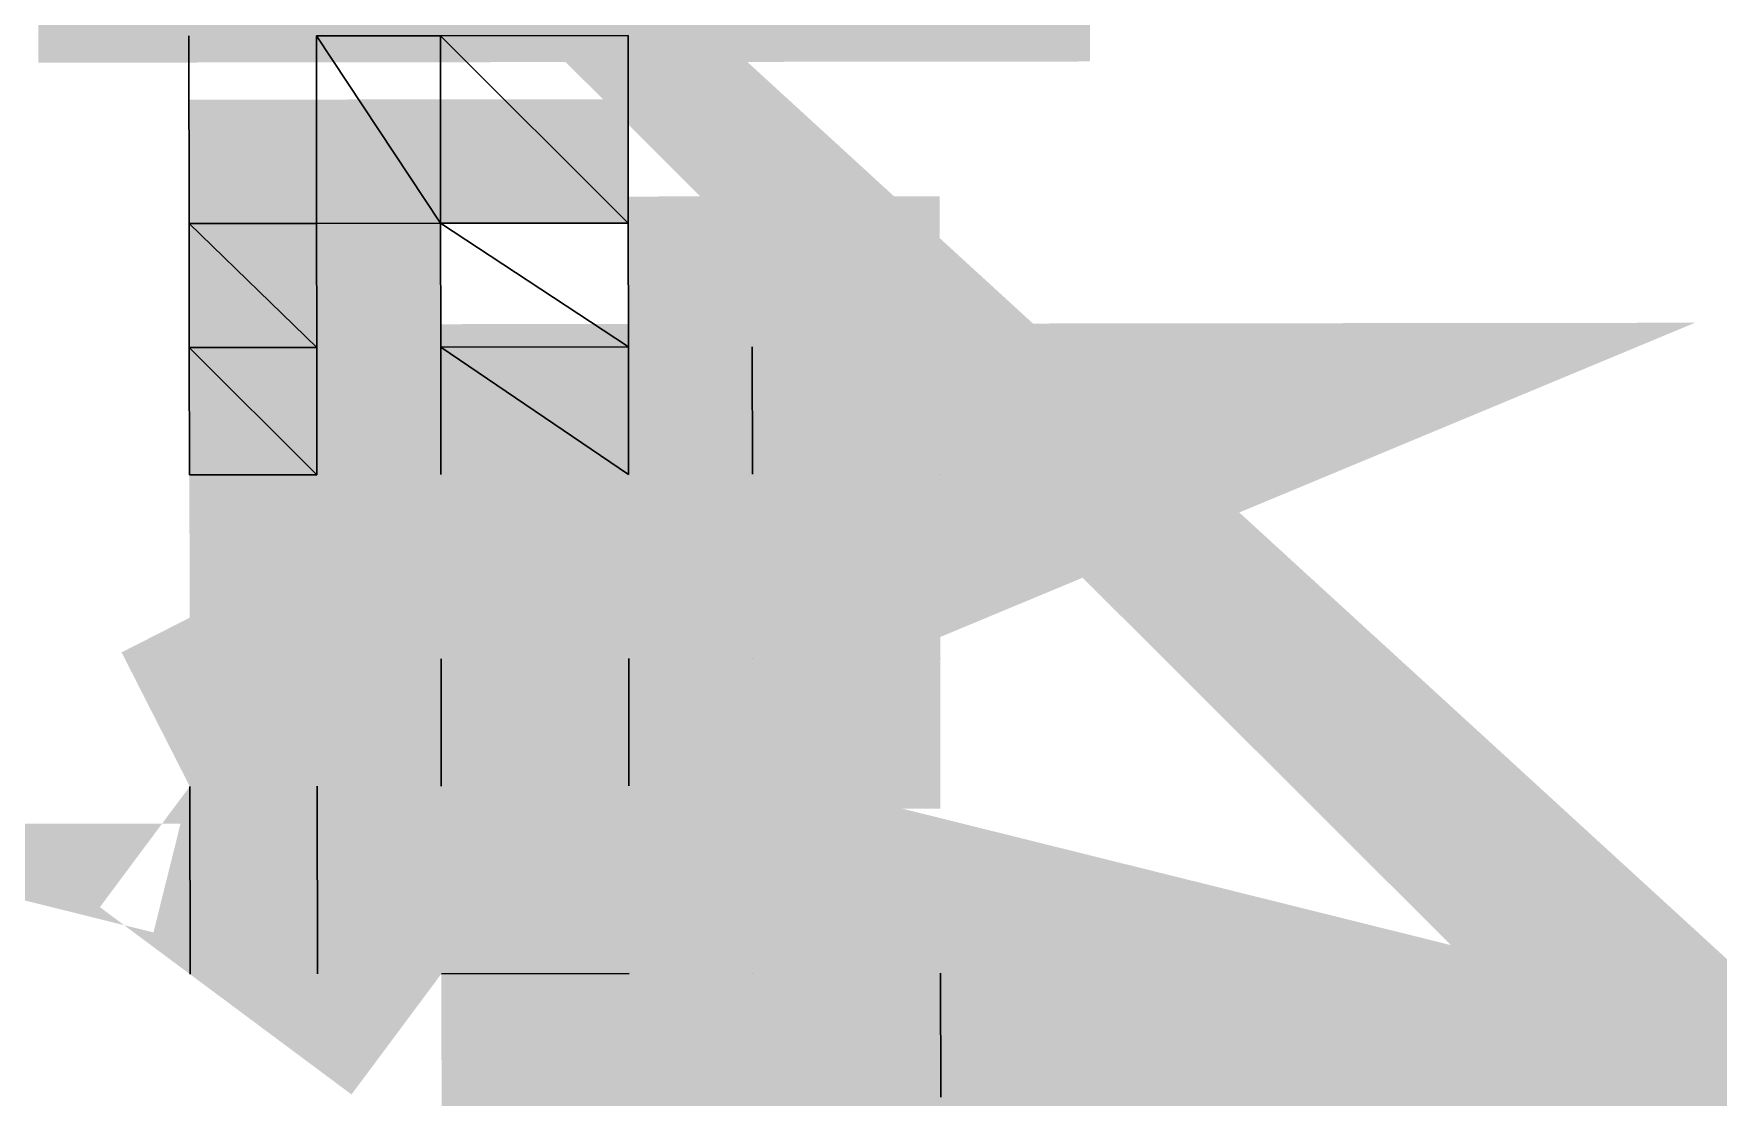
# Model space of a CAD drawing. Header units: feet. Extents: x -99009 to 3252343, y -11094690 to 9035152.
# Drawn here: x 2489876.99 to 2489914.1, y -1976382.15 to -1976358.72 of the extents above; entities that cross this region are included whole.
import ezdxf

# ---------------------------------------------------------------- set-up
doc = ezdxf.new("R2010")
doc.units = ezdxf.units.FT
doc.layers.add('1', color=1, linetype='Continuous')

# ---------------------------------------------------------------- blocks, each defined once
blk = doc.blocks.new('GRINDING MASTER')
at = {"linetype": 'ByBlock', "lineweight": -2, "transparency": 33554684}
for points in [[(1541866.666, -40122.23), (1541866.666, -40116.77), (1541869.474, -40116.77), (1541869.474, -40122.23), (1541866.666, -40122.23)], [(1541869.474, -40119.5), (1541869.474, -40116.77), (1541869.474, -40116.77), (1541873.608, -40116.77), (1541873.608, -40119.5), (1541869.474, -40116.77), (1541869.474, -40116.77), (1541873.608, -40119.5), (1541869.474, -40119.5)], [(1541869.474, -40119.5), (1541869.474, -40116.77), (1541873.608, -40116.77), (1541873.608, -40119.5), (1541869.474, -40119.5)], [(1541869.474, -40119.5), (1541869.474, -40116.77), (1541869.474, -40116.77), (1541873.608, -40116.77), (1541873.608, -40119.5), (1541869.474, -40116.77), (1541869.474, -40116.77), (1541873.608, -40119.5), (1541869.474, -40119.5)], [(1541869.474, -40119.5), (1541869.474, -40116.77), (1541869.474, -40116.77), (1541873.608, -40116.77), (1541873.608, -40119.5), (1541869.474, -40116.77), (1541869.474, -40116.77), (1541873.608, -40119.5), (1541869.474, -40119.5)], [(1541869.474, -40119.5), (1541869.474, -40116.77), (1541869.474, -40116.77), (1541873.608, -40116.77), (1541873.608, -40119.5), (1541869.474, -40116.77), (1541869.474, -40116.77), (1541873.608, -40119.5), (1541869.474, -40119.5)], [(1541869.474, -40119.5), (1541869.474, -40116.77), (1541869.474, -40116.77), (1541873.608, -40116.77), (1541873.608, -40119.5), (1541869.474, -40116.77), (1541869.474, -40116.77), (1541873.608, -40119.5), (1541869.474, -40119.5)], [(1541869.474, -40119.5), (1541869.474, -40116.77), (1541869.474, -40116.77), (1541873.608, -40116.77), (1541873.608, -40119.5), (1541869.474, -40116.77), (1541869.474, -40116.77), (1541873.608, -40119.5), (1541869.474, -40119.5)], [(1541869.474, -40119.5), (1541869.474, -40116.77), (1541869.474, -40116.77), (1541873.608, -40116.77), (1541873.608, -40119.5), (1541869.474, -40116.77), (1541869.474, -40116.77), (1541873.608, -40119.5), (1541869.474, -40119.5)], [(1541873.608, -40119.5), (1541873.608, -40116.77), (1541873.608, -40116.77), (1541876.338, -40116.77), (1541876.338, -40119.5), (1541873.608, -40116.77), (1541873.608, -40116.77), (1541876.338, -40119.5), (1541873.608, -40119.5)], [(1541873.608, -40119.5), (1541873.608, -40116.77), (1541876.338, -40116.77), (1541876.338, -40119.5), (1541873.608, -40119.5)], [(1541866.666, -40122.23), (1541866.666, -40119.5), (1541869.474, -40119.5), (1541869.474, -40122.23), (1541866.666, -40122.23)], [(1541866.666, -40122.23), (1541866.666, -40119.5), (1541866.666, -40119.5), (1541869.474, -40119.5), (1541869.474, -40122.23), (1541866.666, -40119.5), (1541866.666, -40119.5), (1541869.474, -40122.23), (1541866.666, -40122.23)], [(1541866.666, -40122.23), (1541866.666, -40119.5), (1541866.666, -40119.5), (1541869.474, -40119.5), (1541869.474, -40122.23), (1541866.666, -40119.5), (1541866.666, -40119.5), (1541869.474, -40122.23), (1541866.666, -40122.23)], [(1541866.666, -40122.23), (1541866.666, -40119.5), (1541866.666, -40119.5), (1541869.474, -40119.5), (1541869.474, -40122.23), (1541866.666, -40119.5), (1541866.666, -40119.5), (1541869.474, -40122.23), (1541866.666, -40122.23)], [(1541866.666, -40126.364), (1541866.666, -40122.23), (1541869.474, -40126.364), (1541866.666, -40126.364)], [(1541866.666, -40126.364), (1541866.666, -40122.23), (1541869.474, -40126.364), (1541866.666, -40126.364)], [(1541866.666, -40126.364), (1541866.666, -40122.23), (1541869.474, -40122.23), (1541869.474, -40126.364), (1541866.666, -40126.364)], [(1541873.608, -40133.228), (1541873.608, -40129.094), (1541876.338, -40129.094), (1541876.338, -40133.228), (1541873.608, -40133.228)], [(1541866.666, -40136.036), (1541866.666, -40133.228), (1541869.474, -40133.228), (1541869.474, -40136.036), (1541866.666, -40136.036)], [(1541866.666, -40136.036), (1541866.666, -40133.228), (1541869.474, -40133.228), (1541869.474, -40136.036), (1541866.666, -40136.036)]]:
    blk.add_hatch(color=256, dxfattribs=at).paths.add_polyline_path(points)
at = {"linetype": 'ByBlock', "lineweight": -2, "transparency": 33554684, "const_width": 6.63}
for points in [[(1541991.856, -40224.098), (1541942.326, -40178.624), (1541987.8, -40224.098)], [(1541879.068, -40102.964), (1541879.068, -40112.636), (1541872.204, -40112.636), (1541872.204, -40105.772), (1541872.204, -40112.636), (1541866.666, -40112.636), (1541866.666, -40102.964), (1541866.666, -40112.636), (1541883.202, -40112.636), (1541883.202, -40102.964)], [(1541872.204, -40122.23), (1541866.666, -40122.23)], [(1541883.202, -40122.23), (1541876.338, -40122.23)], [(1541866.666, -40125.038), (1541883.202, -40125.038), (1541866.666, -40131.902)], [(1541866.666, -40131.902), (1541872.204, -40129.094), (1541876.338, -40136.036)], [(1541866.666, -40131.902), (1541883.202, -40136.036), (1541876.338, -40136.036), (1541876.338, -40129.094), (1541883.202, -40129.094)], [(1541869.474, -40131.902), (1541876.338, -40129.094)], [(1541876.338, -40129.094), (1541883.202, -40129.094)], [(1541866.666, -40131.902), (1541872.204, -40136.036)], [(1541883.202, -40136.036), (1541872.204, -40136.036)]]:
    blk.add_lwpolyline(points, dxfattribs=at)
at = {"linetype": 'ByBlock', "lineweight": -2, "transparency": 33554684}
for points in [[(1541866.666, -40115.366), (1541866.666, -40119.5)], [(1541866.666, -40119.5), (1541866.666, -40115.366)], [(1541869.474, -40115.366), (1541869.474, -40119.5)], [(1541869.474, -40119.5), (1541869.474, -40115.366)], [(1541869.474, -40115.366), (1541869.474, -40119.5)], [(1541869.474, -40119.5), (1541869.474, -40115.366)], [(1541869.474, -40119.5), (1541869.474, -40115.366)], [(1541869.474, -40115.366), (1541869.474, -40119.5)], [(1541869.474, -40115.366), (1541869.474, -40119.5)], [(1541869.474, -40119.5), (1541869.474, -40115.366)], [(1541869.474, -40115.366), (1541869.474, -40115.366)], [(1541869.474, -40115.366), (1541869.474, -40115.366)], [(1541869.474, -40115.366), (1541869.474, -40115.366)], [(1541869.474, -40115.366), (1541869.474, -40115.366)], [(1541869.474, -40115.366), (1541872.204, -40115.366)], [(1541872.204, -40115.366), (1541869.474, -40115.366)], [(1541872.204, -40115.366), (1541869.474, -40115.366)], [(1541869.474, -40115.366), (1541872.204, -40115.366)], [(1541869.474, -40115.366), (1541872.204, -40115.366)], [(1541872.204, -40115.366), (1541869.474, -40115.366)], [(1541872.204, -40115.366), (1541869.474, -40115.366)], [(1541869.474, -40115.366), (1541872.204, -40115.366)], [(1541869.474, -40115.366), (1541872.204, -40115.366)], [(1541872.204, -40115.366), (1541869.474, -40115.366)], [(1541872.204, -40115.366), (1541869.474, -40115.366)], [(1541869.474, -40115.366), (1541872.204, -40115.366)], [(1541869.474, -40115.366), (1541869.474, -40115.366)], [(1541869.474, -40115.366), (1541869.474, -40115.366)], [(1541869.474, -40115.366), (1541869.474, -40115.366)], [(1541869.474, -40115.366), (1541869.474, -40115.366)], [(1541869.474, -40115.366), (1541872.204, -40115.366)], [(1541872.204, -40115.366), (1541869.474, -40115.366)], [(1541872.204, -40115.366), (1541869.474, -40115.366)], [(1541869.474, -40115.366), (1541872.204, -40115.366)], [(1541872.204, -40119.5), (1541869.474, -40115.366)], [(1541869.474, -40115.366), (1541872.204, -40119.5)], [(1541869.474, -40115.366), (1541869.474, -40119.5)], [(1541869.474, -40119.5), (1541869.474, -40115.366)], [(1541872.204, -40119.5), (1541869.474, -40115.366)], [(1541869.474, -40115.366), (1541872.204, -40119.5)], [(1541869.474, -40115.366), (1541872.204, -40115.366)], [(1541872.204, -40115.366), (1541869.474, -40115.366)], [(1541869.474, -40115.366), (1541869.474, -40119.5)], [(1541869.474, -40119.5), (1541869.474, -40115.366)], [(1541872.204, -40119.5), (1541869.474, -40115.366)], [(1541869.474, -40115.366), (1541872.204, -40119.5)], [(1541869.474, -40115.366), (1541869.474, -40119.5)], [(1541869.474, -40119.5), (1541869.474, -40115.366)], [(1541872.204, -40119.5), (1541869.474, -40115.366)], [(1541869.474, -40115.366), (1541872.204, -40119.5)], [(1541869.474, -40115.366), (1541872.204, -40115.366)], [(1541872.204, -40115.366), (1541869.474, -40115.366)], [(1541872.204, -40119.5), (1541869.474, -40115.366)], [(1541869.474, -40115.366), (1541872.204, -40119.5)], [(1541869.474, -40115.366), (1541869.474, -40119.5)], [(1541869.474, -40119.5), (1541869.474, -40115.366)], [(1541872.204, -40119.5), (1541869.474, -40115.366)], [(1541869.474, -40115.366), (1541872.204, -40119.5)], [(1541869.474, -40115.366), (1541872.204, -40115.366)], [(1541872.204, -40115.366), (1541869.474, -40115.366)], [(1541872.204, -40119.5), (1541869.474, -40115.366)], [(1541869.474, -40115.366), (1541872.204, -40119.5)], [(1541869.474, -40115.366), (1541869.474, -40119.5)], [(1541869.474, -40119.5), (1541869.474, -40115.366)], [(1541872.204, -40119.5), (1541869.474, -40115.366)], [(1541869.474, -40115.366), (1541872.204, -40119.5)], [(1541869.474, -40115.366), (1541872.204, -40115.366)], [(1541872.204, -40115.366), (1541869.474, -40115.366)], [(1541872.204, -40119.5), (1541869.474, -40115.366)], [(1541869.474, -40115.366), (1541872.204, -40119.5)], [(1541869.474, -40115.366), (1541869.474, -40119.5)], [(1541869.474, -40119.5), (1541869.474, -40115.366)], [(1541872.204, -40119.5), (1541869.474, -40115.366)], [(1541869.474, -40115.366), (1541872.204, -40119.5)], [(1541869.474, -40115.366), (1541872.204, -40115.366)], [(1541872.204, -40115.366), (1541869.474, -40115.366)], [(1541872.204, -40119.5), (1541869.474, -40115.366)], [(1541869.474, -40115.366), (1541872.204, -40119.5)], [(1541869.474, -40115.366), (1541869.474, -40119.5)], [(1541869.474, -40119.5), (1541869.474, -40115.366)], [(1541872.204, -40119.5), (1541869.474, -40115.366)], [(1541869.474, -40115.366), (1541872.204, -40119.5)], [(1541869.474, -40115.366), (1541872.204, -40115.366)], [(1541872.204, -40115.366), (1541869.474, -40115.366)], [(1541872.204, -40119.5), (1541869.474, -40115.366)], [(1541869.474, -40115.366), (1541872.204, -40119.5)], [(1541869.474, -40115.366), (1541869.474, -40119.5)], [(1541869.474, -40119.5), (1541869.474, -40115.366)], [(1541872.204, -40119.5), (1541869.474, -40115.366)], [(1541869.474, -40115.366), (1541872.204, -40119.5)], [(1541869.474, -40115.366), (1541872.204, -40115.366)], [(1541872.204, -40115.366), (1541869.474, -40115.366)], [(1541869.474, -40115.366), (1541869.474, -40119.5)], [(1541869.474, -40119.5), (1541869.474, -40115.366)], [(1541869.474, -40119.5), (1541869.474, -40115.366)], [(1541869.474, -40115.366), (1541869.474, -40119.5)], [(1541869.474, -40115.366), (1541869.474, -40119.5)], [(1541869.474, -40119.5), (1541869.474, -40115.366)], [(1541869.474, -40119.5), (1541869.474, -40115.366)], [(1541869.474, -40115.366), (1541869.474, -40119.5)], [(1541872.204, -40115.366), (1541872.204, -40115.366)], [(1541872.204, -40115.366), (1541872.204, -40115.366)], [(1541872.204, -40115.366), (1541872.204, -40115.366)], [(1541872.204, -40115.366), (1541872.204, -40115.366)], [(1541872.204, -40115.366), (1541872.204, -40115.366)], [(1541872.204, -40115.366), (1541872.204, -40115.366)], [(1541872.204, -40115.366), (1541872.204, -40115.366)], [(1541872.204, -40115.366), (1541872.204, -40115.366)], [(1541872.204, -40115.366), (1541872.204, -40115.366)], [(1541872.204, -40115.366), (1541872.204, -40115.366)], [(1541872.204, -40115.366), (1541872.204, -40115.366)], [(1541872.204, -40115.366), (1541872.204, -40115.366)], [(1541872.204, -40115.366), (1541872.204, -40115.366)], [(1541872.204, -40115.366), (1541872.204, -40115.366)], [(1541872.204, -40115.366), (1541872.204, -40115.366)], [(1541872.204, -40115.366), (1541872.204, -40115.366)], [(1541872.204, -40115.366), (1541872.204, -40115.366)], [(1541872.204, -40115.366), (1541872.204, -40115.366)], [(1541872.204, -40115.366), (1541872.204, -40115.366)], [(1541872.204, -40115.366), (1541872.204, -40115.366)], [(1541872.204, -40115.366), (1541872.204, -40115.366)], [(1541872.204, -40115.366), (1541872.204, -40115.366)], [(1541872.204, -40115.366), (1541872.204, -40115.366)], [(1541872.204, -40115.366), (1541872.204, -40115.366)], [(1541872.204, -40115.366), (1541872.204, -40115.366)], [(1541872.204, -40115.366), (1541872.204, -40115.366)], [(1541872.204, -40115.366), (1541872.204, -40115.366)], [(1541872.204, -40115.366), (1541872.204, -40115.366)], [(1541872.204, -40115.366), (1541872.204, -40115.366)], [(1541872.204, -40115.366), (1541872.204, -40115.366)], [(1541872.204, -40115.366), (1541872.204, -40115.366)], [(1541872.204, -40115.366), (1541872.204, -40115.366)], [(1541872.204, -40115.366), (1541872.204, -40115.366)], [(1541872.204, -40115.366), (1541872.204, -40115.366)], [(1541872.204, -40115.366), (1541872.204, -40115.366)], [(1541872.204, -40115.366), (1541872.204, -40115.366)], [(1541872.204, -40115.366), (1541872.204, -40115.366)], [(1541872.204, -40115.366), (1541872.204, -40115.366)], [(1541872.204, -40115.366), (1541872.204, -40115.366)], [(1541872.204, -40115.366), (1541872.204, -40115.366)], [(1541872.204, -40115.366), (1541872.204, -40115.366)], [(1541872.204, -40115.366), (1541872.204, -40115.366)], [(1541872.204, -40115.366), (1541872.204, -40115.366)], [(1541872.204, -40115.366), (1541872.204, -40115.366)], [(1541872.204, -40115.366), (1541872.204, -40115.366)], [(1541872.204, -40115.366), (1541872.204, -40115.366)], [(1541872.204, -40115.366), (1541872.204, -40115.366)], [(1541872.204, -40115.366), (1541872.204, -40115.366)], [(1541872.204, -40115.366), (1541872.204, -40115.366)], [(1541872.204, -40115.366), (1541872.204, -40115.366)], [(1541872.204, -40115.366), (1541872.204, -40115.366)], [(1541872.204, -40115.366), (1541872.204, -40115.366)], [(1541872.204, -40115.366), (1541872.204, -40115.366)], [(1541872.204, -40115.366), (1541872.204, -40115.366)], [(1541872.204, -40115.366), (1541872.204, -40115.366)], [(1541872.204, -40115.366), (1541872.204, -40115.366)], [(1541872.204, -40115.366), (1541872.204, -40115.366)], [(1541872.204, -40115.366), (1541872.204, -40115.366)], [(1541872.204, -40115.366), (1541872.204, -40115.366)], [(1541872.204, -40115.366), (1541872.204, -40115.366)], [(1541872.204, -40115.366), (1541872.204, -40115.366)], [(1541872.204, -40115.366), (1541872.204, -40115.366)], [(1541872.204, -40115.366), (1541872.204, -40115.366)], [(1541872.204, -40115.366), (1541872.204, -40115.366)], [(1541872.204, -40115.366), (1541872.204, -40115.366)], [(1541872.204, -40115.366), (1541872.204, -40115.366)], [(1541872.204, -40115.366), (1541872.204, -40115.366)], [(1541872.204, -40115.366), (1541872.204, -40115.366)], [(1541872.204, -40115.366), (1541876.338, -40115.366)], [(1541876.338, -40115.366), (1541872.204, -40115.366)], [(1541876.338, -40115.366), (1541872.204, -40115.366)], [(1541872.204, -40115.366), (1541876.338, -40115.366)], [(1541872.204, -40115.366), (1541876.338, -40115.366)], [(1541876.338, -40115.366), (1541872.204, -40115.366)], [(1541876.338, -40115.366), (1541872.204, -40115.366)], [(1541872.204, -40115.366), (1541876.338, -40115.366)], [(1541872.204, -40115.366), (1541876.338, -40115.366)], [(1541876.338, -40115.366), (1541872.204, -40115.366)], [(1541876.338, -40115.366), (1541872.204, -40115.366)], [(1541872.204, -40115.366), (1541876.338, -40115.366)], [(1541876.338, -40119.5), (1541872.204, -40115.366)], [(1541872.204, -40115.366), (1541876.338, -40119.5)], [(1541872.204, -40115.366), (1541872.204, -40119.5)], [(1541872.204, -40119.5), (1541872.204, -40115.366)], [(1541876.338, -40119.5), (1541872.204, -40115.366)], [(1541872.204, -40115.366), (1541876.338, -40119.5)], [(1541872.204, -40115.366), (1541876.338, -40115.366)], [(1541876.338, -40115.366), (1541872.204, -40115.366)], [(1541872.204, -40115.366), (1541872.204, -40119.5)], [(1541872.204, -40119.5), (1541872.204, -40115.366)], [(1541872.204, -40115.366), (1541872.204, -40119.5)], [(1541872.204, -40119.5), (1541872.204, -40115.366)], [(1541872.204, -40119.5), (1541872.204, -40115.366)], [(1541872.204, -40115.366), (1541872.204, -40119.5)], [(1541872.204, -40115.366), (1541872.204, -40119.5)], [(1541872.204, -40119.5), (1541872.204, -40115.366)], [(1541872.204, -40119.5), (1541872.204, -40115.366)], [(1541872.204, -40115.366), (1541872.204, -40119.5)], [(1541872.204, -40115.366), (1541872.204, -40119.5)], [(1541872.204, -40119.5), (1541872.204, -40115.366)], [(1541872.204, -40119.5), (1541872.204, -40115.366)], [(1541872.204, -40115.366), (1541872.204, -40119.5)], [(1541872.204, -40115.366), (1541872.204, -40119.5)], [(1541872.204, -40119.5), (1541872.204, -40115.366)], [(1541872.204, -40119.5), (1541872.204, -40115.366)], [(1541872.204, -40115.366), (1541872.204, -40119.5)], [(1541872.204, -40115.366), (1541872.204, -40119.5)], [(1541872.204, -40119.5), (1541872.204, -40115.366)], [(1541872.204, -40119.5), (1541872.204, -40115.366)], [(1541872.204, -40115.366), (1541872.204, -40119.5)], [(1541872.204, -40115.366), (1541872.204, -40119.5)], [(1541872.204, -40119.5), (1541872.204, -40115.366)], [(1541872.204, -40119.5), (1541872.204, -40115.366)], [(1541872.204, -40115.366), (1541872.204, -40119.5)], [(1541872.204, -40115.366), (1541872.204, -40119.5)], [(1541872.204, -40119.5), (1541872.204, -40115.366)], [(1541872.204, -40119.5), (1541872.204, -40115.366)], [(1541872.204, -40115.366), (1541872.204, -40119.5)], [(1541872.204, -40115.366), (1541872.204, -40119.5)], [(1541872.204, -40119.5), (1541872.204, -40115.366)], [(1541872.204, -40119.5), (1541872.204, -40115.366)], [(1541872.204, -40115.366), (1541872.204, -40119.5)], [(1541872.204, -40115.366), (1541872.204, -40119.5)], [(1541872.204, -40119.5), (1541872.204, -40115.366)], [(1541872.204, -40115.366), (1541872.204, -40119.5)], [(1541872.204, -40119.5), (1541872.204, -40115.366)], [(1541872.204, -40115.366), (1541872.204, -40119.5)], [(1541872.204, -40119.5), (1541872.204, -40115.366)], [(1541872.204, -40115.366), (1541872.204, -40119.5)], [(1541872.204, -40119.5), (1541872.204, -40115.366)], [(1541872.204, -40115.366), (1541872.204, -40119.5)], [(1541872.204, -40119.5), (1541872.204, -40115.366)], [(1541872.204, -40115.366), (1541872.204, -40119.5)], [(1541872.204, -40119.5), (1541872.204, -40115.366)], [(1541876.338, -40115.366), (1541876.338, -40115.366)], [(1541876.338, -40115.366), (1541876.338, -40115.366)], [(1541876.338, -40115.366), (1541876.338, -40115.366)], [(1541876.338, -40115.366), (1541876.338, -40115.366)], [(1541876.338, -40115.366), (1541876.338, -40119.5)], [(1541876.338, -40119.5), (1541876.338, -40115.366)], [(1541876.338, -40119.5), (1541876.338, -40115.366)], [(1541876.338, -40115.366), (1541876.338, -40119.5)], [(1541876.338, -40115.366), (1541876.338, -40119.5)], [(1541876.338, -40119.5), (1541876.338, -40115.366)], [(1541876.338, -40119.5), (1541876.338, -40115.366)], [(1541876.338, -40115.366), (1541876.338, -40119.5)], [(1541866.666, -40119.5), (1541866.666, -40122.23)], [(1541866.666, -40122.23), (1541866.666, -40119.5)], [(1541869.474, -40122.23), (1541866.666, -40119.5)], [(1541866.666, -40119.5), (1541869.474, -40122.23)], [(1541866.666, -40119.5), (1541866.666, -40122.23)], [(1541866.666, -40122.23), (1541866.666, -40119.5)], [(1541869.474, -40122.23), (1541866.666, -40119.5)], [(1541866.666, -40119.5), (1541869.474, -40122.23)], [(1541866.666, -40119.5), (1541869.474, -40119.5)], [(1541869.474, -40119.5), (1541866.666, -40119.5)], [(1541866.666, -40119.5), (1541869.474, -40119.5)], [(1541869.474, -40119.5), (1541866.666, -40119.5)], [(1541869.474, -40119.5), (1541866.666, -40119.5)], [(1541866.666, -40119.5), (1541869.474, -40119.5)], [(1541866.666, -40119.5), (1541869.474, -40119.5)], [(1541869.474, -40119.5), (1541866.666, -40119.5)], [(1541869.474, -40119.5), (1541866.666, -40119.5)], [(1541866.666, -40119.5), (1541869.474, -40119.5)], [(1541866.666, -40119.5), (1541866.666, -40122.23)], [(1541866.666, -40122.23), (1541866.666, -40119.5)], [(1541869.474, -40122.23), (1541866.666, -40119.5)], [(1541866.666, -40119.5), (1541869.474, -40122.23)], [(1541866.666, -40119.5), (1541866.666, -40122.23)], [(1541866.666, -40122.23), (1541866.666, -40119.5)], [(1541869.474, -40122.23), (1541866.666, -40119.5)], [(1541866.666, -40119.5), (1541869.474, -40122.23)], [(1541866.666, -40119.5), (1541869.474, -40119.5)], [(1541869.474, -40119.5), (1541866.666, -40119.5)], [(1541869.474, -40122.23), (1541866.666, -40119.5)], [(1541866.666, -40119.5), (1541869.474, -40122.23)], [(1541866.666, -40119.5), (1541866.666, -40122.23)], [(1541866.666, -40122.23), (1541866.666, -40119.5)], [(1541869.474, -40122.23), (1541866.666, -40119.5)], [(1541866.666, -40119.5), (1541869.474, -40122.23)], [(1541866.666, -40119.5), (1541869.474, -40119.5)], [(1541869.474, -40119.5), (1541866.666, -40119.5)], [(1541869.474, -40119.5), (1541869.474, -40122.23)], [(1541869.474, -40122.23), (1541869.474, -40119.5)], [(1541869.474, -40119.5), (1541869.474, -40122.23)], [(1541869.474, -40122.23), (1541869.474, -40119.5)], [(1541869.474, -40119.5), (1541869.474, -40119.5)], [(1541869.474, -40119.5), (1541869.474, -40119.5)], [(1541869.474, -40119.5), (1541869.474, -40119.5)], [(1541869.474, -40119.5), (1541869.474, -40119.5)], [(1541869.474, -40119.5), (1541869.474, -40122.23)], [(1541869.474, -40122.23), (1541869.474, -40119.5)], [(1541869.474, -40119.5), (1541869.474, -40119.5)], [(1541869.474, -40119.5), (1541869.474, -40119.5)], [(1541869.474, -40119.5), (1541872.204, -40119.5)], [(1541872.204, -40119.5), (1541869.474, -40119.5)], [(1541869.474, -40119.5), (1541872.204, -40119.5)], [(1541872.204, -40119.5), (1541869.474, -40119.5)], [(1541869.474, -40119.5), (1541872.204, -40119.5)], [(1541872.204, -40119.5), (1541869.474, -40119.5)], [(1541869.474, -40119.5), (1541872.204, -40119.5)], [(1541872.204, -40119.5), (1541869.474, -40119.5)], [(1541869.474, -40119.5), (1541872.204, -40119.5)], [(1541872.204, -40119.5), (1541869.474, -40119.5)], [(1541869.474, -40119.5), (1541872.204, -40119.5)], [(1541872.204, -40119.5), (1541869.474, -40119.5)], [(1541869.474, -40119.5), (1541872.204, -40119.5)], [(1541872.204, -40119.5), (1541869.474, -40119.5)], [(1541869.474, -40119.5), (1541869.474, -40119.5)], [(1541869.474, -40119.5), (1541869.474, -40119.5)], [(1541869.474, -40119.5), (1541869.474, -40119.5)], [(1541869.474, -40119.5), (1541869.474, -40119.5)], [(1541869.474, -40119.5), (1541869.474, -40119.5)], [(1541869.474, -40119.5), (1541869.474, -40119.5)], [(1541869.474, -40119.5), (1541869.474, -40119.5)], [(1541869.474, -40119.5), (1541869.474, -40119.5)], [(1541869.474, -40119.5), (1541869.474, -40119.5)], [(1541869.474, -40119.5), (1541869.474, -40119.5)], [(1541869.474, -40119.5), (1541869.474, -40119.5)], [(1541869.474, -40119.5), (1541869.474, -40119.5)], [(1541869.474, -40119.5), (1541869.474, -40119.5)], [(1541869.474, -40119.5), (1541869.474, -40119.5)], [(1541869.474, -40119.5), (1541869.474, -40119.5)], [(1541869.474, -40119.5), (1541869.474, -40119.5)], [(1541869.474, -40119.5), (1541869.474, -40119.5)], [(1541869.474, -40119.5), (1541869.474, -40119.5)], [(1541869.474, -40119.5), (1541869.474, -40119.5)], [(1541869.474, -40119.5), (1541869.474, -40119.5)], [(1541869.474, -40119.5), (1541869.474, -40119.5)], [(1541869.474, -40119.5), (1541869.474, -40119.5)], [(1541869.474, -40119.5), (1541869.474, -40119.5)], [(1541869.474, -40119.5), (1541869.474, -40119.5)], [(1541869.474, -40119.5), (1541869.474, -40119.5)], [(1541869.474, -40119.5), (1541869.474, -40119.5)], [(1541869.474, -40119.5), (1541869.474, -40119.5)], [(1541869.474, -40119.5), (1541869.474, -40119.5)], [(1541869.474, -40119.5), (1541869.474, -40119.5)], [(1541869.474, -40119.5), (1541869.474, -40119.5)], [(1541869.474, -40119.5), (1541869.474, -40119.5)], [(1541869.474, -40119.5), (1541869.474, -40119.5)], [(1541869.474, -40119.5), (1541869.474, -40122.23)], [(1541869.474, -40122.23), (1541869.474, -40119.5)], [(1541869.474, -40122.23), (1541869.474, -40119.5)], [(1541869.474, -40119.5), (1541869.474, -40122.23)], [(1541869.474, -40119.5), (1541869.474, -40122.23)], [(1541869.474, -40122.23), (1541869.474, -40119.5)], [(1541869.474, -40119.5), (1541869.474, -40122.23)], [(1541869.474, -40122.23), (1541869.474, -40119.5)], [(1541872.204, -40119.5), (1541876.338, -40119.5)], [(1541876.338, -40119.5), (1541872.204, -40119.5)], [(1541872.204, -40122.23), (1541872.204, -40119.5)], [(1541872.204, -40119.5), (1541872.204, -40122.23)], [(1541872.204, -40119.5), (1541876.338, -40122.23)], [(1541876.338, -40122.23), (1541872.204, -40119.5)], [(1541872.204, -40122.23), (1541872.204, -40119.5)], [(1541872.204, -40119.5), (1541872.204, -40122.23)], [(1541872.204, -40119.5), (1541876.338, -40122.23)], [(1541876.338, -40122.23), (1541872.204, -40119.5)], [(1541872.204, -40122.23), (1541872.204, -40119.5)], [(1541872.204, -40119.5), (1541872.204, -40122.23)], [(1541872.204, -40119.5), (1541876.338, -40122.23)], [(1541876.338, -40122.23), (1541872.204, -40119.5)], [(1541872.204, -40122.23), (1541872.204, -40119.5)], [(1541872.204, -40119.5), (1541872.204, -40122.23)], [(1541872.204, -40119.5), (1541876.338, -40122.23)], [(1541876.338, -40122.23), (1541872.204, -40119.5)], [(1541876.338, -40119.5), (1541872.204, -40119.5)], [(1541872.204, -40119.5), (1541876.338, -40119.5)], [(1541872.204, -40119.5), (1541876.338, -40122.23)], [(1541876.338, -40122.23), (1541872.204, -40119.5)], [(1541876.338, -40119.5), (1541872.204, -40119.5)], [(1541872.204, -40119.5), (1541876.338, -40119.5)], [(1541872.204, -40119.5), (1541876.338, -40122.23)], [(1541876.338, -40122.23), (1541872.204, -40119.5)], [(1541876.338, -40119.5), (1541872.204, -40119.5)], [(1541872.204, -40119.5), (1541876.338, -40119.5)], [(1541872.204, -40119.5), (1541876.338, -40119.5)], [(1541876.338, -40119.5), (1541872.204, -40119.5)], [(1541876.338, -40119.5), (1541872.204, -40119.5)], [(1541872.204, -40119.5), (1541876.338, -40119.5)], [(1541872.204, -40119.5), (1541876.338, -40119.5)], [(1541876.338, -40119.5), (1541872.204, -40119.5)], [(1541876.338, -40119.5), (1541872.204, -40119.5)], [(1541872.204, -40119.5), (1541876.338, -40119.5)], [(1541872.204, -40119.5), (1541876.338, -40119.5)], [(1541876.338, -40119.5), (1541872.204, -40119.5)], [(1541876.338, -40119.5), (1541872.204, -40119.5)], [(1541872.204, -40119.5), (1541876.338, -40119.5)], [(1541872.204, -40119.5), (1541876.338, -40119.5)], [(1541876.338, -40119.5), (1541872.204, -40119.5)], [(1541876.338, -40119.5), (1541872.204, -40119.5)], [(1541872.204, -40119.5), (1541876.338, -40119.5)], [(1541872.204, -40119.5), (1541876.338, -40119.5)], [(1541876.338, -40119.5), (1541872.204, -40119.5)], [(1541876.338, -40119.5), (1541872.204, -40119.5)], [(1541872.204, -40119.5), (1541876.338, -40119.5)], [(1541872.204, -40119.5), (1541876.338, -40119.5)], [(1541876.338, -40119.5), (1541872.204, -40119.5)], [(1541876.338, -40119.5), (1541872.204, -40119.5)], [(1541872.204, -40119.5), (1541876.338, -40119.5)], [(1541872.204, -40119.5), (1541872.204, -40119.5)], [(1541872.204, -40119.5), (1541872.204, -40119.5)], [(1541872.204, -40119.5), (1541872.204, -40119.5)], [(1541872.204, -40119.5), (1541872.204, -40119.5)], [(1541872.204, -40119.5), (1541872.204, -40119.5)], [(1541872.204, -40119.5), (1541872.204, -40119.5)], [(1541872.204, -40119.5), (1541872.204, -40119.5)], [(1541872.204, -40119.5), (1541872.204, -40119.5)], [(1541872.204, -40119.5), (1541872.204, -40119.5)], [(1541872.204, -40119.5), (1541872.204, -40119.5)], [(1541872.204, -40119.5), (1541872.204, -40119.5)], [(1541872.204, -40119.5), (1541872.204, -40119.5)], [(1541876.338, -40119.5), (1541876.338, -40119.5)], [(1541876.338, -40119.5), (1541876.338, -40119.5)], [(1541876.338, -40119.5), (1541876.338, -40119.5)], [(1541876.338, -40119.5), (1541876.338, -40119.5)], [(1541876.338, -40119.5), (1541876.338, -40119.5)], [(1541876.338, -40119.5), (1541876.338, -40119.5)], [(1541876.338, -40119.5), (1541876.338, -40119.5)], [(1541876.338, -40119.5), (1541876.338, -40119.5)], [(1541876.338, -40119.5), (1541876.338, -40119.5)], [(1541876.338, -40119.5), (1541876.338, -40119.5)], [(1541876.338, -40119.5), (1541876.338, -40119.5)], [(1541876.338, -40119.5), (1541876.338, -40119.5)], [(1541876.338, -40119.5), (1541876.338, -40119.5)], [(1541876.338, -40119.5), (1541876.338, -40119.5)], [(1541876.338, -40119.5), (1541876.338, -40119.5)], [(1541876.338, -40119.5), (1541876.338, -40119.5)], [(1541876.338, -40119.5), (1541876.338, -40122.23)], [(1541876.338, -40122.23), (1541876.338, -40119.5)], [(1541876.338, -40122.23), (1541876.338, -40119.5)], [(1541876.338, -40119.5), (1541876.338, -40122.23)], [(1541876.338, -40119.5), (1541876.338, -40122.23)], [(1541876.338, -40122.23), (1541876.338, -40119.5)], [(1541876.338, -40122.23), (1541876.338, -40119.5)], [(1541876.338, -40119.5), (1541876.338, -40122.23)], [(1541876.338, -40119.5), (1541876.338, -40122.23)], [(1541876.338, -40122.23), (1541876.338, -40119.5)], [(1541876.338, -40122.23), (1541876.338, -40119.5)], [(1541876.338, -40119.5), (1541876.338, -40122.23)], [(1541876.338, -40119.5), (1541876.338, -40122.23)], [(1541876.338, -40122.23), (1541876.338, -40119.5)], [(1541876.338, -40122.23), (1541876.338, -40119.5)], [(1541876.338, -40119.5), (1541876.338, -40122.23)], [(1541876.338, -40119.5), (1541876.338, -40122.23)], [(1541876.338, -40122.23), (1541876.338, -40119.5)], [(1541876.338, -40122.23), (1541876.338, -40119.5)], [(1541876.338, -40119.5), (1541876.338, -40122.23)], [(1541876.338, -40119.5), (1541876.338, -40122.23)], [(1541876.338, -40122.23), (1541876.338, -40119.5)], [(1541876.338, -40122.23), (1541876.338, -40119.5)], [(1541876.338, -40119.5), (1541876.338, -40122.23)], [(1541876.338, -40122.23), (1541876.338, -40119.5)], [(1541876.338, -40119.5), (1541876.338, -40122.23)], [(1541876.338, -40122.23), (1541876.338, -40119.5)], [(1541876.338, -40119.5), (1541876.338, -40122.23)], [(1541876.338, -40122.23), (1541876.338, -40119.5)], [(1541876.338, -40119.5), (1541876.338, -40122.23)], [(1541876.338, -40122.23), (1541876.338, -40119.5)], [(1541876.338, -40119.5), (1541876.338, -40122.23)], [(1541876.338, -40119.5), (1541876.338, -40119.5)], [(1541876.338, -40119.5), (1541876.338, -40119.5)], [(1541876.338, -40119.5), (1541876.338, -40119.5)], [(1541876.338, -40119.5), (1541876.338, -40119.5)], [(1541876.338, -40119.5), (1541876.338, -40119.5)], [(1541876.338, -40119.5), (1541876.338, -40119.5)], [(1541876.338, -40119.5), (1541876.338, -40119.5)], [(1541876.338, -40119.5), (1541876.338, -40119.5)], [(1541876.338, -40119.5), (1541876.338, -40119.5)], [(1541876.338, -40119.5), (1541876.338, -40119.5)], [(1541876.338, -40119.5), (1541876.338, -40119.5)], [(1541876.338, -40119.5), (1541876.338, -40119.5)], [(1541866.666, -40122.23), (1541869.474, -40125.038)], [(1541869.474, -40125.038), (1541866.666, -40122.23)], [(1541866.666, -40122.23), (1541869.474, -40122.23)], [(1541869.474, -40122.23), (1541866.666, -40122.23)], [(1541869.474, -40122.23), (1541866.666, -40122.23)], [(1541866.666, -40122.23), (1541869.474, -40122.23)], [(1541866.666, -40122.23), (1541869.474, -40125.038)], [(1541869.474, -40125.038), (1541866.666, -40122.23)], [(1541869.474, -40122.23), (1541866.666, -40122.23)], [(1541866.666, -40122.23), (1541869.474, -40122.23)], [(1541866.666, -40122.23), (1541869.474, -40122.23)], [(1541869.474, -40122.23), (1541866.666, -40122.23)], [(1541866.666, -40122.23), (1541866.666, -40125.038)], [(1541866.666, -40125.038), (1541866.666, -40122.23)], [(1541866.666, -40122.23), (1541869.474, -40122.23)], [(1541869.474, -40122.23), (1541866.666, -40122.23)], [(1541866.666, -40122.23), (1541869.474, -40122.23)], [(1541869.474, -40122.23), (1541866.666, -40122.23)], [(1541866.666, -40122.23), (1541869.474, -40122.23)], [(1541869.474, -40122.23), (1541866.666, -40122.23)], [(1541869.474, -40122.23), (1541866.666, -40122.23)], [(1541866.666, -40122.23), (1541869.474, -40122.23)], [(1541869.474, -40122.23), (1541869.474, -40122.23)], [(1541869.474, -40122.23), (1541869.474, -40122.23)], [(1541869.474, -40122.23), (1541869.474, -40122.23)], [(1541869.474, -40122.23), (1541869.474, -40122.23)], [(1541869.474, -40122.23), (1541869.474, -40125.038)], [(1541869.474, -40125.038), (1541869.474, -40122.23)], [(1541876.338, -40125.038), (1541872.204, -40122.23)], [(1541872.204, -40122.23), (1541876.338, -40125.038)], [(1541872.204, -40122.23), (1541872.204, -40125.038)], [(1541872.204, -40125.038), (1541872.204, -40122.23)], [(1541876.338, -40125.038), (1541872.204, -40122.23)], [(1541872.204, -40122.23), (1541876.338, -40125.038)], [(1541876.338, -40122.23), (1541872.204, -40122.23)], [(1541872.204, -40122.23), (1541876.338, -40122.23)], [(1541876.338, -40122.23), (1541872.204, -40122.23)], [(1541872.204, -40122.23), (1541876.338, -40122.23)], [(1541876.338, -40122.23), (1541872.204, -40122.23)], [(1541872.204, -40122.23), (1541876.338, -40122.23)], [(1541872.204, -40122.23), (1541876.338, -40122.23)], [(1541876.338, -40122.23), (1541872.204, -40122.23)], [(1541876.338, -40122.23), (1541872.204, -40122.23)], [(1541872.204, -40122.23), (1541876.338, -40122.23)], [(1541872.204, -40122.23), (1541876.338, -40122.23)], [(1541876.338, -40122.23), (1541872.204, -40122.23)], [(1541876.338, -40122.23), (1541872.204, -40122.23)], [(1541872.204, -40122.23), (1541876.338, -40122.23)], [(1541872.204, -40122.23), (1541876.338, -40122.23)], [(1541876.338, -40122.23), (1541872.204, -40122.23)], [(1541876.338, -40122.23), (1541872.204, -40122.23)], [(1541872.204, -40122.23), (1541876.338, -40122.23)], [(1541872.204, -40122.23), (1541876.338, -40122.23)], [(1541876.338, -40122.23), (1541872.204, -40122.23)], [(1541876.338, -40122.23), (1541872.204, -40122.23)], [(1541872.204, -40122.23), (1541876.338, -40122.23)], [(1541876.338, -40122.23), (1541876.338, -40122.23)], [(1541876.338, -40122.23), (1541876.338, -40122.23)], [(1541876.338, -40122.23), (1541876.338, -40122.23)], [(1541876.338, -40122.23), (1541876.338, -40122.23)], [(1541876.338, -40122.23), (1541876.338, -40122.23)], [(1541876.338, -40122.23), (1541876.338, -40122.23)], [(1541876.338, -40122.23), (1541876.338, -40122.23)], [(1541876.338, -40122.23), (1541876.338, -40122.23)], [(1541876.338, -40122.23), (1541876.338, -40122.23)], [(1541876.338, -40122.23), (1541876.338, -40122.23)], [(1541876.338, -40122.23), (1541876.338, -40122.23)], [(1541876.338, -40122.23), (1541876.338, -40122.23)], [(1541876.338, -40122.23), (1541876.338, -40122.23)], [(1541876.338, -40122.23), (1541876.338, -40122.23)], [(1541876.338, -40122.23), (1541876.338, -40122.23)], [(1541876.338, -40122.23), (1541876.338, -40122.23)], [(1541876.338, -40122.23), (1541876.338, -40122.23)], [(1541876.338, -40122.23), (1541876.338, -40122.23)], [(1541876.338, -40122.23), (1541876.338, -40122.23)], [(1541876.338, -40122.23), (1541876.338, -40122.23)], [(1541876.338, -40122.23), (1541876.338, -40122.23)], [(1541876.338, -40122.23), (1541876.338, -40122.23)], [(1541876.338, -40122.23), (1541876.338, -40122.23)], [(1541876.338, -40122.23), (1541876.338, -40122.23)], [(1541876.338, -40122.23), (1541876.338, -40122.23)], [(1541876.338, -40122.23), (1541876.338, -40122.23)], [(1541876.338, -40122.23), (1541876.338, -40122.23)], [(1541876.338, -40122.23), (1541876.338, -40122.23)], [(1541876.338, -40122.23), (1541876.338, -40122.23)], [(1541876.338, -40122.23), (1541876.338, -40122.23)], [(1541876.338, -40122.23), (1541876.338, -40122.23)], [(1541876.338, -40122.23), (1541876.338, -40122.23)], [(1541876.338, -40122.23), (1541876.338, -40122.23)], [(1541876.338, -40122.23), (1541876.338, -40122.23)], [(1541876.338, -40122.23), (1541876.338, -40122.23)], [(1541876.338, -40122.23), (1541876.338, -40122.23)], [(1541876.338, -40122.23), (1541876.338, -40122.23)], [(1541876.338, -40122.23), (1541876.338, -40122.23)], [(1541876.338, -40122.23), (1541876.338, -40122.23)], [(1541876.338, -40122.23), (1541876.338, -40122.23)], [(1541876.338, -40122.23), (1541876.338, -40125.038)], [(1541876.338, -40125.038), (1541876.338, -40122.23)], [(1541876.338, -40125.038), (1541876.338, -40122.23)], [(1541876.338, -40122.23), (1541876.338, -40125.038)], [(1541876.338, -40122.23), (1541876.338, -40125.038)], [(1541876.338, -40125.038), (1541876.338, -40122.23)], [(1541876.338, -40125.038), (1541876.338, -40122.23)], [(1541876.338, -40122.23), (1541876.338, -40125.038)], [(1541876.338, -40122.23), (1541876.338, -40125.038)], [(1541876.338, -40125.038), (1541876.338, -40122.23)], [(1541876.338, -40125.038), (1541876.338, -40122.23)], [(1541876.338, -40122.23), (1541876.338, -40125.038)], [(1541876.338, -40122.23), (1541876.338, -40125.038)], [(1541876.338, -40125.038), (1541876.338, -40122.23)], [(1541876.338, -40122.23), (1541876.338, -40122.23)], [(1541876.338, -40122.23), (1541876.338, -40122.23)], [(1541876.338, -40122.23), (1541876.338, -40122.23)], [(1541876.338, -40122.23), (1541876.338, -40122.23)], [(1541876.338, -40122.23), (1541876.338, -40122.23)], [(1541876.338, -40122.23), (1541876.338, -40122.23)], [(1541876.338, -40122.23), (1541876.338, -40122.23)], [(1541876.338, -40122.23), (1541876.338, -40122.23)], [(1541879.068, -40122.23), (1541879.068, -40125.038)], [(1541879.068, -40125.038), (1541879.068, -40122.23)], [(1541879.068, -40125.038), (1541879.068, -40122.23)], [(1541879.068, -40122.23), (1541879.068, -40125.038)], [(1541866.666, -40125.038), (1541869.474, -40125.038)], [(1541869.474, -40125.038), (1541866.666, -40125.038)], [(1541869.474, -40125.038), (1541866.666, -40125.038)], [(1541866.666, -40125.038), (1541869.474, -40125.038)], [(1541866.666, -40125.038), (1541869.474, -40125.038)], [(1541869.474, -40125.038), (1541866.666, -40125.038)], [(1541869.474, -40125.038), (1541866.666, -40125.038)], [(1541866.666, -40125.038), (1541869.474, -40125.038)], [(1541869.474, -40125.038), (1541869.474, -40125.038)], [(1541869.474, -40125.038), (1541869.474, -40125.038)], [(1541876.338, -40125.038), (1541876.338, -40125.038)], [(1541876.338, -40125.038), (1541876.338, -40125.038)], [(1541876.338, -40125.038), (1541876.338, -40125.038)], [(1541876.338, -40125.038), (1541876.338, -40125.038)], [(1541883.202, -40125.038), (1541883.202, -40125.038)], [(1541883.202, -40125.038), (1541883.202, -40125.038)], [(1541883.202, -40125.038), (1541883.202, -40125.038)], [(1541883.202, -40125.038), (1541883.202, -40125.038)], [(1541872.204, -40129.094), (1541872.204, -40131.902)], [(1541872.204, -40131.902), (1541872.204, -40129.094)], [(1541876.338, -40129.094), (1541876.338, -40131.902)], [(1541876.338, -40131.902), (1541876.338, -40129.094)], [(1541879.068, -40129.094), (1541879.068, -40129.094)], [(1541879.068, -40129.094), (1541879.068, -40129.094)], [(1541879.068, -40129.094), (1541879.068, -40129.094)], [(1541879.068, -40129.094), (1541879.068, -40129.094)], [(1541883.202, -40129.094), (1541883.202, -40129.094)], [(1541883.202, -40129.094), (1541883.202, -40129.094)], [(1541883.202, -40129.094), (1541883.202, -40129.094)], [(1541883.202, -40129.094), (1541883.202, -40129.094)], [(1541866.666, -40131.902), (1541866.666, -40136.036)], [(1541866.666, -40136.036), (1541866.666, -40131.902)], [(1541866.666, -40131.902), (1541866.666, -40136.036)], [(1541866.666, -40136.036), (1541866.666, -40131.902)], [(1541869.474, -40131.902), (1541869.474, -40136.036)], [(1541869.474, -40136.036), (1541869.474, -40131.902)], [(1541869.474, -40131.902), (1541869.474, -40136.036)], [(1541869.474, -40136.036), (1541869.474, -40131.902)], [(1541872.204, -40136.036), (1541876.338, -40136.036)], [(1541876.338, -40136.036), (1541872.204, -40136.036)], [(1541876.338, -40136.036), (1541872.204, -40136.036)], [(1541872.204, -40136.036), (1541876.338, -40136.036)], [(1541879.068, -40136.036), (1541879.068, -40136.036)], [(1541879.068, -40136.036), (1541879.068, -40136.036)], [(1541879.068, -40136.036), (1541879.068, -40136.036)], [(1541879.068, -40136.036), (1541879.068, -40136.036)], [(1541883.202, -40136.036), (1541883.202, -40138.766)], [(1541883.202, -40138.766), (1541883.202, -40136.036)], [(1541883.202, -40138.766), (1541883.202, -40136.036)], [(1541883.202, -40136.036), (1541883.202, -40138.766)]]:
    blk.add_lwpolyline(points, dxfattribs=at)

msp = doc.modelspace()

# ---------------------------------------------------------------- linework, layer by layer
at = {"layer": '1'}
msp.add_arc((2520410.24778, -1978395.99612), 100000, 84.1346387202, 194.3871675539, dxfattribs=at)

# ---------------------------------------------------------------- block references
at = {"transparency": 33554684, "rotation": 0.06505171407317947}
msp.add_blockref('GRINDING MASTER', (947969.19485, -1937994.01305), dxfattribs=at)

doc.saveas('drawing.dxf')
